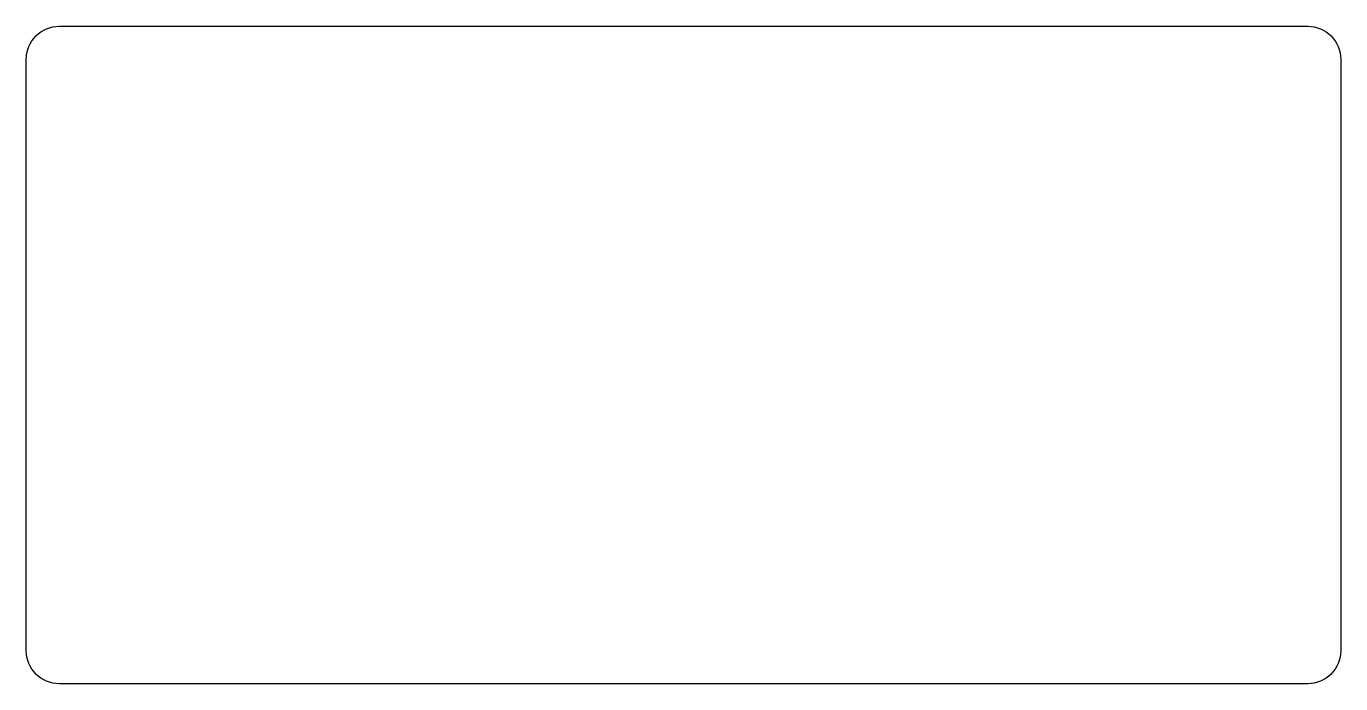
# Model space of a CAD drawing. Extents: x -51 to 51, y -25 to 25.
import ezdxf

# ---------------------------------------------------------------- set-up
doc = ezdxf.new("R2010")
doc.units = 0
doc.layers.add('TITLE', color=1, linetype='CONTINUOUS')

msp = doc.modelspace()

# ---------------------------------------------------------------- linework, layer by layer
at = {"layer": 'TITLE'}
msp.add_lwpolyline([(-48.26, 25.4), (48.26, 25.4, -0.414214), (50.8, 22.86), (50.8, -22.86, -0.414214), (48.26, -25.4), (-48.26, -25.4, -0.414214), (-50.8, -22.86), (-50.8, 22.86, -0.414214)], format="xyb", close=True, dxfattribs=at)

doc.saveas('drawing.dxf')
